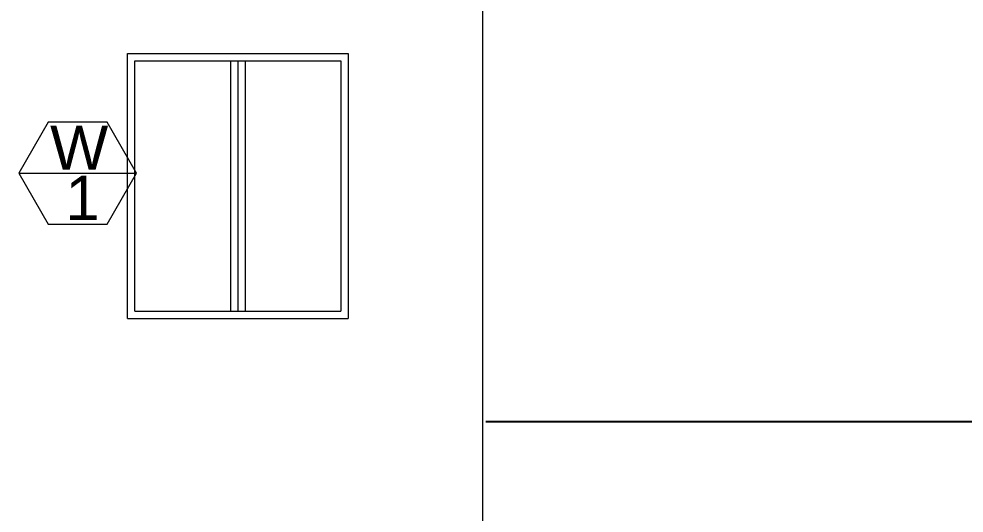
# Model space of a CAD drawing. Header units: millimetres. Extents: x 2391 to 3323, y 1596 to 2537.
# Drawn here: x 2462.48 to 2482.52, y 2464.7 to 2475.18 of the extents above; entities that cross this region are included whole.
import ezdxf

# ---------------------------------------------------------------- set-up
doc = ezdxf.new("R2010")
doc.units = ezdxf.units.MM
doc.layers.get('Defpoints').update_dxf_attribs({"color": 115})
for name, color, linetype in [('dimensions', 203, 'Continuous'), ('doors', 31, 'Continuous'), ('doors and windows schedule', 11, 'Continuous'), ('exterior wall', 140, 'Continuous')]:
    doc.layers.add(name, color=color, linetype=linetype)
doc.styles.get("Standard").update_dxf_attribs({"font": 'arial.ttf'})
doc.dimstyles.new('Copy of Standard', dxfattribs={"dimtxt": 0.5, "dimasz": 0.18, "dimexe": 0.18, "dimexo": 0.0625, "dimgap": 0.09, "dimtad": 0, "dimzin": 0, "dimdsep": 46, "dimtxsty": 'Standard', "dimcen": 0.09, "dimadec": 0, "dimazin": 0, "dimtfac": 1, "dimtofl": 0, "dimtmove": 0, "dimatfit": 3, "dimfxl": 1, "dimtolj": 1, "dimtzin": 0, "dimarcsym": 0})

# ---------------------------------------------------------------- blocks, each defined once
blk = doc.blocks.new('*D14')
at = {"layer": 'Defpoints', "color": 0, "transparency": 16777216}
for p in [(2472.323, 2476.005), (2503.803, 2476.005), (2472.323, 2466.645)]:
    blk.add_point(p, dxfattribs=at)
at = {"layer": 'dimensions', "color": 0, "lineweight": -2, "transparency": 16777216}
for p, q in [((2472.385, 2476.005), (2503.983, 2476.005)), ((2503.803, 2475.825), (2503.803, 2472.064)), ((2503.803, 2466.825), (2503.803, 2470.586)), ((2472.385, 2466.645), (2503.983, 2466.645))]:
    blk.add_line(p, q, dxfattribs=at)
at = {"layer": 'dimensions', "color": 0, "transparency": 16777216}
for points in [[(2503.773, 2475.825), (2503.833, 2475.825), (2503.803, 2476.005)], [(2503.773, 2466.825), (2503.833, 2466.825), (2503.803, 2466.645)]]:
    blk.add_solid(points, dxfattribs=at)
at = {"layer": 'dimensions', "color": 0, "lineweight": 13, "transparency": 16777216, "insert": (2503.803, 2471.325), "char_height": 0.5, "attachment_point": 5, "rotation": 90}
blk.add_mtext('\\A1;9.36', dxfattribs=at)
blk = doc.blocks.new('*D21')
at = {"layer": 'Defpoints', "color": 0, "transparency": 16777216}
for p in [(2472.323, 2466.645), (2503.803, 2466.645), (2472.323, 2457.285)]:
    blk.add_point(p, dxfattribs=at)
at = {"layer": 'dimensions', "color": 0, "lineweight": -2, "transparency": 16777216}
for p, q in [((2472.385, 2466.645), (2503.983, 2466.645)), ((2503.803, 2466.465), (2503.803, 2462.704)), ((2503.803, 2457.465), (2503.803, 2461.226)), ((2472.385, 2457.285), (2503.983, 2457.285))]:
    blk.add_line(p, q, dxfattribs=at)
at = {"layer": 'dimensions', "color": 0, "transparency": 16777216}
for points in [[(2503.773, 2466.465), (2503.833, 2466.465), (2503.803, 2466.645)], [(2503.773, 2457.465), (2503.833, 2457.465), (2503.803, 2457.285)]]:
    blk.add_solid(points, dxfattribs=at)
at = {"layer": 'dimensions', "color": 0, "lineweight": 13, "transparency": 16777216, "insert": (2503.803, 2461.965), "char_height": 0.5, "attachment_point": 5, "rotation": 90}
blk.add_mtext('\\A1;9.36', dxfattribs=at)

msp = doc.modelspace()

# ---------------------------------------------------------------- linework, layer by layer
at = {"layer": 'doors', "lineweight": 13}
for p, q in [((2464.788, 2468.829), (2464.788, 2474.445)), ((2464.788, 2474.445), (2469.468, 2474.445)), ((2469.468, 2474.445), (2469.468, 2468.829)), ((2464.944, 2468.985), (2464.944, 2474.289)), ((2464.944, 2474.289), (2469.312, 2474.289)), ((2466.972, 2474.289), (2466.972, 2468.985)), ((2467.128, 2474.289), (2467.128, 2468.985)), ((2467.284, 2474.289), (2467.284, 2468.985)), ((2469.312, 2474.289), (2469.312, 2468.985)), ((2464.944, 2468.985), (2469.312, 2468.985)), ((2464.788, 2468.829), (2469.468, 2468.829))]:
    msp.add_line(p, q, dxfattribs=at)
at = {"layer": 'doors and windows schedule', "lineweight": 13}
msp.add_line((2462.484, 2471.911), (2464.98, 2471.911), dxfattribs=at)
msp.add_lwpolyline([(2463.108, 2472.992), (2462.484, 2471.911), (2463.108, 2470.83), (2464.356, 2470.83), (2464.98, 2471.911), (2464.356, 2472.992)], close=True, dxfattribs=at)
at = {"layer": 'exterior wall', "lineweight": 13}
msp.add_line((2472.323, 2457.285), (2472.323, 2485.347), dxfattribs=at)

# ---------------------------------------------------------------- texts
at = {"layer": 'doors and windows schedule', "lineweight": 13, "char_height": 0.936, "attachment_point": 1}
for s, insert in [('W', (2463.145, 2472.916)), ('1', (2463.47, 2471.852))]:
    msp.add_mtext_dynamic_manual_height_columns(s, width=0.25784, gutter_width=12.5, heights=[0.0584], dxfattribs=dict(at, insert=insert))

# ---------------------------------------------------------------- dimensions: what is measured, and where the dimension line sits
at = {"layer": 'dimensions', "lineweight": 13}
for base, p1, p2, picture, middle in [((2503.803, 2476.005), (2472.323, 2466.645), (2472.323, 2476.005), '*D14', (2503.803, 2471.325)), ((2503.803, 2466.645), (2472.323, 2457.285), (2472.323, 2466.645), '*D21', (2503.803, 2461.965))]:
    dim = msp.add_linear_dim(base=base, p1=p1, p2=p2, angle=90, dimstyle='Copy of Standard', dxfattribs=at)
    dim.commit()
    dim.dimension.update_dxf_attribs({"geometry": picture, "text_midpoint": middle})

doc.saveas('drawing.dxf')
